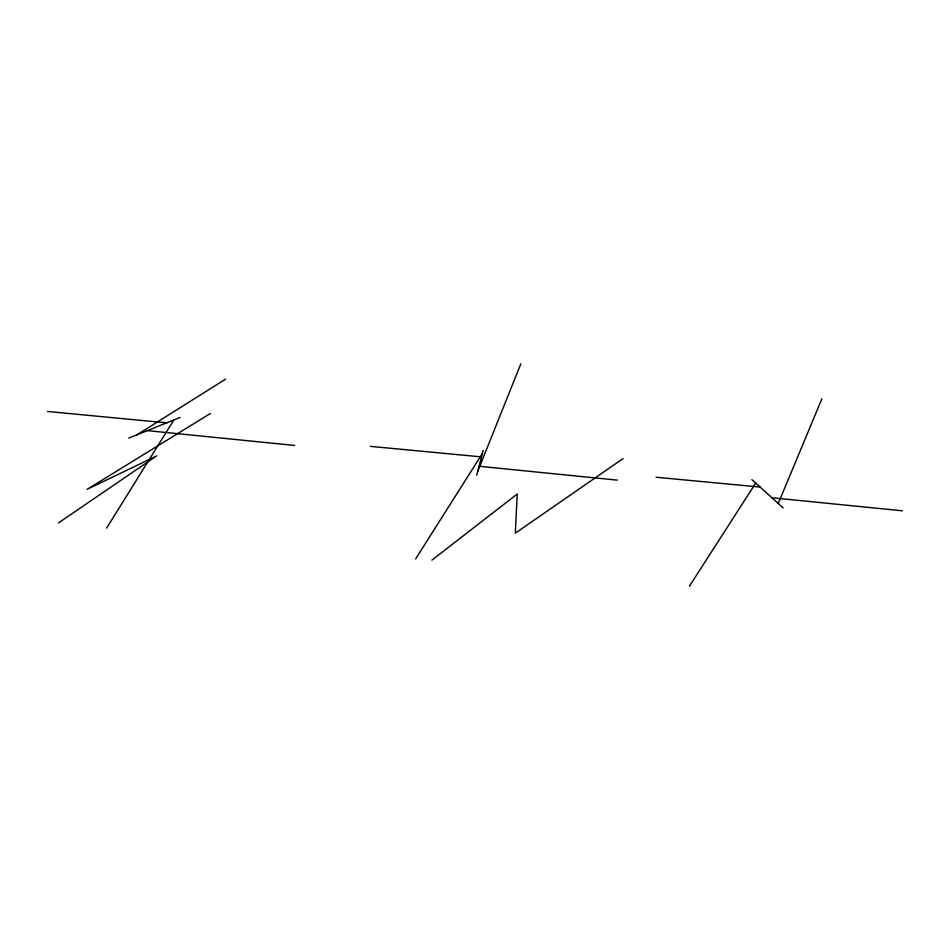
<?xml version="1.0" encoding="UTF-8"?>
<svg xmlns="http://www.w3.org/2000/svg" width="950" height="950" viewBox="0 0 950 950"><rect width="100%" height="100%" fill="white"/><g stroke="black" fill="none" stroke-linecap="round" stroke-linejoin="round"><path stroke-width="1.43" d="M476.722 475.261L483.182 450.419M477.743 471.331L520.837 363.803M778.264 503.5L821.928 398.703M106.638 528.093L173.862 419.971M415.649 558.897L482.398 453.447M689.427 586.197L755.713 483.099M431.906 560.132L517.263 494L515.28 533.199L623.046 458.589M58.52 522.892L156.619 455.917L87.139 489.321L210.413 413.488M136.919 434.839L225.625 379.109M128.773 438.116L180.096 417.454M47.5 411.457L166.725 422.845M370.452 446.369L481.496 456.902M656.07 477.244L760.083 487.053M147.404 430.623L294.631 445.443M479.061 466.26L617.357 480.142M771.887 497.729L902.5 510.815M751.889 479.631L783.216 507.977"/></g></svg>
